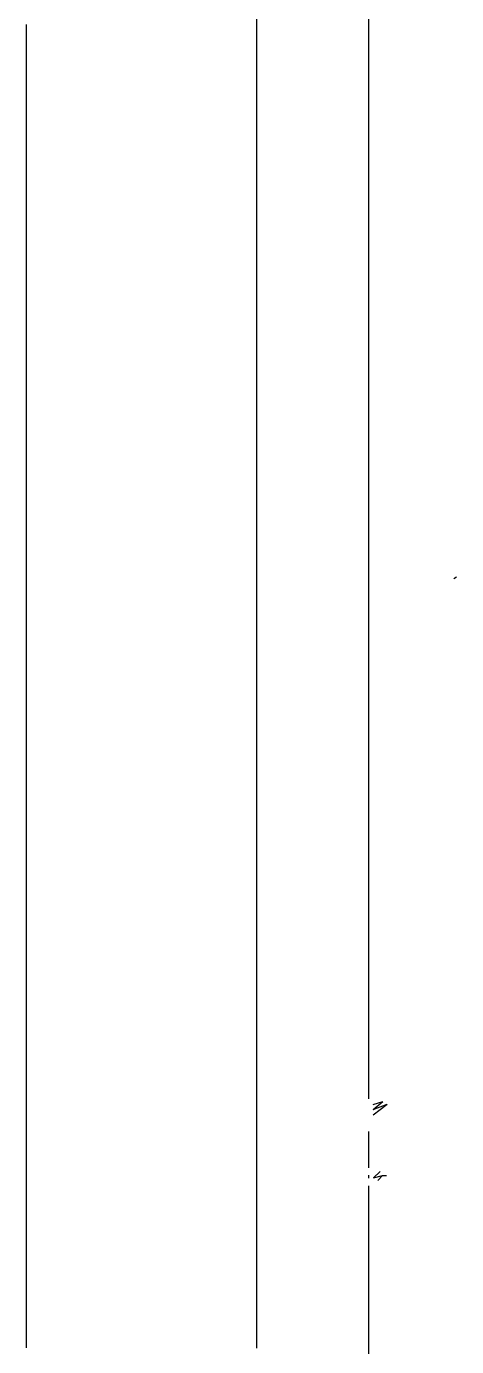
# Model space of a CAD drawing. Header units: millimetres. Extents: x 153 to 4750, y 92 to 3343.
# Drawn here: x 3709.82 to 3713.78, y 2584.09 to 2596.24 of the extents above; entities that cross this region are included whole.
import ezdxf

# ---------------------------------------------------------------- set-up
doc = ezdxf.new("R2010")
doc.units = ezdxf.units.MM

msp = doc.modelspace()

# ---------------------------------------------------------------- linework, layer by layer
for p, q in [((3709.816, 2596.132), (3709.816, 2596.257)), ((3711.938, 2596.195), (3711.938, 2596.328)), ((3712.967, 2596.357), (3712.967, 2586.372)), ((3709.816, 2596.007), (3709.816, 2596.132)), ((3711.938, 2596.062), (3711.938, 2596.195)), ((3709.816, 2595.88), (3709.816, 2596.007)), ((3711.938, 2595.929), (3711.938, 2596.062)), ((3709.816, 2595.752), (3709.816, 2595.88)), ((3711.938, 2595.794), (3711.938, 2595.929)), ((3711.938, 2595.659), (3711.938, 2595.794)), ((3709.816, 2595.624), (3709.816, 2595.752)), ((3711.938, 2595.523), (3711.938, 2595.659)), ((3709.816, 2595.495), (3709.816, 2595.624)), ((3711.938, 2595.386), (3711.938, 2595.523)), ((3709.816, 2595.365), (3709.816, 2595.495)), ((3709.816, 2595.234), (3709.816, 2595.365)), ((3711.938, 2595.249), (3711.938, 2595.386)), ((3709.816, 2595.103), (3709.816, 2595.234)), ((3711.938, 2595.111), (3711.938, 2595.249)), ((3709.816, 2594.971), (3709.816, 2595.103)), ((3711.938, 2594.973), (3711.938, 2595.111)), ((3709.816, 2594.838), (3709.816, 2594.971)), ((3711.938, 2594.833), (3711.938, 2594.973)), ((3709.816, 2594.704), (3709.816, 2594.838)), ((3711.938, 2594.693), (3711.938, 2594.833)), ((3709.816, 2594.569), (3709.816, 2594.704)), ((3711.938, 2594.553), (3711.938, 2594.693)), ((3709.816, 2594.434), (3709.816, 2594.569)), ((3711.938, 2594.412), (3711.938, 2594.553)), ((3709.816, 2594.298), (3709.816, 2594.434)), ((3711.938, 2594.27), (3711.938, 2594.412)), ((3709.816, 2594.162), (3709.816, 2594.298)), ((3711.938, 2594.128), (3711.938, 2594.27)), ((3709.816, 2594.024), (3709.816, 2594.162)), ((3711.938, 2593.985), (3711.938, 2594.128)), ((3709.816, 2593.886), (3709.816, 2594.024)), ((3711.938, 2593.841), (3711.938, 2593.985)), ((3709.816, 2593.748), (3709.816, 2593.886)), ((3711.938, 2593.697), (3711.938, 2593.841)), ((3709.816, 2593.609), (3709.816, 2593.748)), ((3711.938, 2593.553), (3711.938, 2593.697)), ((3709.816, 2593.469), (3709.816, 2593.609)), ((3709.816, 2593.328), (3709.816, 2593.469)), ((3711.938, 2593.408), (3711.938, 2593.553)), ((3711.938, 2593.262), (3711.938, 2593.408)), ((3709.816, 2593.187), (3709.816, 2593.328)), ((3711.938, 2593.116), (3711.938, 2593.262)), ((3709.816, 2593.045), (3709.816, 2593.187)), ((3711.938, 2592.97), (3711.938, 2593.116)), ((3709.816, 2592.903), (3709.816, 2593.045)), ((3711.938, 2592.823), (3711.938, 2592.97)), ((3709.816, 2592.76), (3709.816, 2592.903)), ((3709.816, 2592.617), (3709.816, 2592.76)), ((3711.938, 2592.676), (3711.938, 2592.823)), ((3709.816, 2592.473), (3709.816, 2592.617)), ((3711.938, 2592.528), (3711.938, 2592.676)), ((3711.938, 2592.379), (3711.938, 2592.528)), ((3709.816, 2592.328), (3709.816, 2592.473)), ((3711.938, 2592.231), (3711.938, 2592.379)), ((3709.816, 2592.183), (3709.816, 2592.328)), ((3709.816, 2592.038), (3709.816, 2592.183)), ((3711.938, 2592.082), (3711.938, 2592.231)), ((3709.816, 2591.892), (3709.816, 2592.038)), ((3711.938, 2591.932), (3711.938, 2592.082)), ((3709.816, 2591.745), (3709.816, 2591.892)), ((3711.938, 2591.782), (3711.938, 2591.932)), ((3711.938, 2591.632), (3711.938, 2591.782)), ((3709.816, 2591.598), (3709.816, 2591.745)), ((3711.938, 2591.481), (3711.938, 2591.632)), ((3709.816, 2591.451), (3709.816, 2591.598)), ((3709.816, 2591.303), (3709.816, 2591.451)), ((3711.938, 2591.33), (3711.938, 2591.481)), ((3709.816, 2591.155), (3709.816, 2591.303)), ((3711.938, 2591.179), (3711.938, 2591.33)), ((3709.816, 2591.006), (3709.816, 2591.155)), ((3711.938, 2591.027), (3711.938, 2591.179)), ((3713.751, 2591.16), (3713.777, 2591.175)), ((3711.938, 2590.876), (3711.938, 2591.027)), ((3709.816, 2590.857), (3709.816, 2591.006)), ((3709.816, 2590.707), (3709.816, 2590.857)), ((3711.938, 2590.723), (3711.938, 2590.876)), ((3709.816, 2590.557), (3709.816, 2590.707)), ((3711.938, 2590.571), (3711.938, 2590.723)), ((3709.816, 2590.407), (3709.816, 2590.557)), ((3711.938, 2590.418), (3711.938, 2590.571)), ((3711.938, 2590.265), (3711.938, 2590.418)), ((3709.816, 2590.257), (3709.816, 2590.407)), ((3709.816, 2590.106), (3709.816, 2590.257)), ((3711.938, 2590.112), (3711.938, 2590.265)), ((3709.816, 2589.954), (3709.816, 2590.106)), ((3711.938, 2589.958), (3711.938, 2590.112)), ((3709.816, 2589.803), (3709.816, 2589.954)), ((3711.938, 2589.651), (3711.938, 2589.958)), ((3709.816, 2589.651), (3709.816, 2589.803)), ((3709.816, 2589.499), (3709.816, 2589.651)), ((3711.938, 2589.342), (3711.938, 2589.651)), ((3709.816, 2589.346), (3709.816, 2589.499)), ((3709.816, 2589.193), (3709.816, 2589.346)), ((3711.938, 2589.033), (3711.938, 2589.342)), ((3709.816, 2589.04), (3709.816, 2589.193)), ((3709.816, 2588.887), (3709.816, 2589.04)), ((3711.938, 2588.724), (3711.938, 2589.033)), ((3709.816, 2588.734), (3709.816, 2588.887)), ((3709.816, 2588.426), (3709.816, 2588.734)), ((3711.938, 2588.414), (3711.938, 2588.724)), ((3709.816, 2588.118), (3709.816, 2588.426)), ((3711.938, 2588.103), (3711.938, 2588.414)), ((3709.816, 2587.809), (3709.816, 2588.118)), ((3711.938, 2587.792), (3711.938, 2588.103)), ((3709.816, 2587.499), (3709.816, 2587.809)), ((3711.938, 2587.171), (3711.938, 2587.792)), ((3709.816, 2587.189), (3709.816, 2587.499)), ((3709.816, 2586.878), (3709.816, 2587.189)), ((3711.938, 2586.549), (3711.938, 2587.171)), ((3709.816, 2586.568), (3709.816, 2586.878)), ((3709.816, 2585.946), (3709.816, 2586.568)), ((3711.938, 2586.238), (3711.938, 2586.549)), ((3713.008, 2586.227), (3713.138, 2586.325)), ((3713.009, 2586.274), (3713.097, 2586.349)), ((3713.009, 2586.274), (3713.138, 2586.325)), ((3713.01, 2586.322), (3713.097, 2586.349)), ((3711.938, 2585.928), (3711.938, 2586.238)), ((3712.967, 2586.073), (3712.967, 2585.739)), ((3709.816, 2585.324), (3709.816, 2585.946)), ((3711.938, 2585.618), (3711.938, 2585.928)), ((3713.012, 2585.646), (3713.072, 2585.704)), ((3711.938, 2585.309), (3711.938, 2585.618)), ((3712.967, 2585.672), (3712.967, 2585.644)), ((3712.967, 2585.574), (3712.967, 2582.186)), ((3713.012, 2585.646), (3713.093, 2585.667)), ((3713.051, 2585.623), (3713.093, 2585.667)), ((3713.093, 2585.667), (3713.132, 2585.669)), ((3709.816, 2585.014), (3709.816, 2585.324)), ((3711.938, 2585), (3711.938, 2585.309)), ((3709.816, 2584.703), (3709.816, 2585.014)), ((3711.938, 2584.692), (3711.938, 2585)), ((3709.816, 2584.394), (3709.816, 2584.703)), ((3711.938, 2584.385), (3711.938, 2584.692)), ((3709.816, 2584.084), (3709.816, 2584.394)), ((3711.938, 2584.232), (3711.938, 2584.385)), ((3711.938, 2584.079), (3711.938, 2584.232))]:
    msp.add_line(p, q)

doc.saveas('drawing.dxf')
